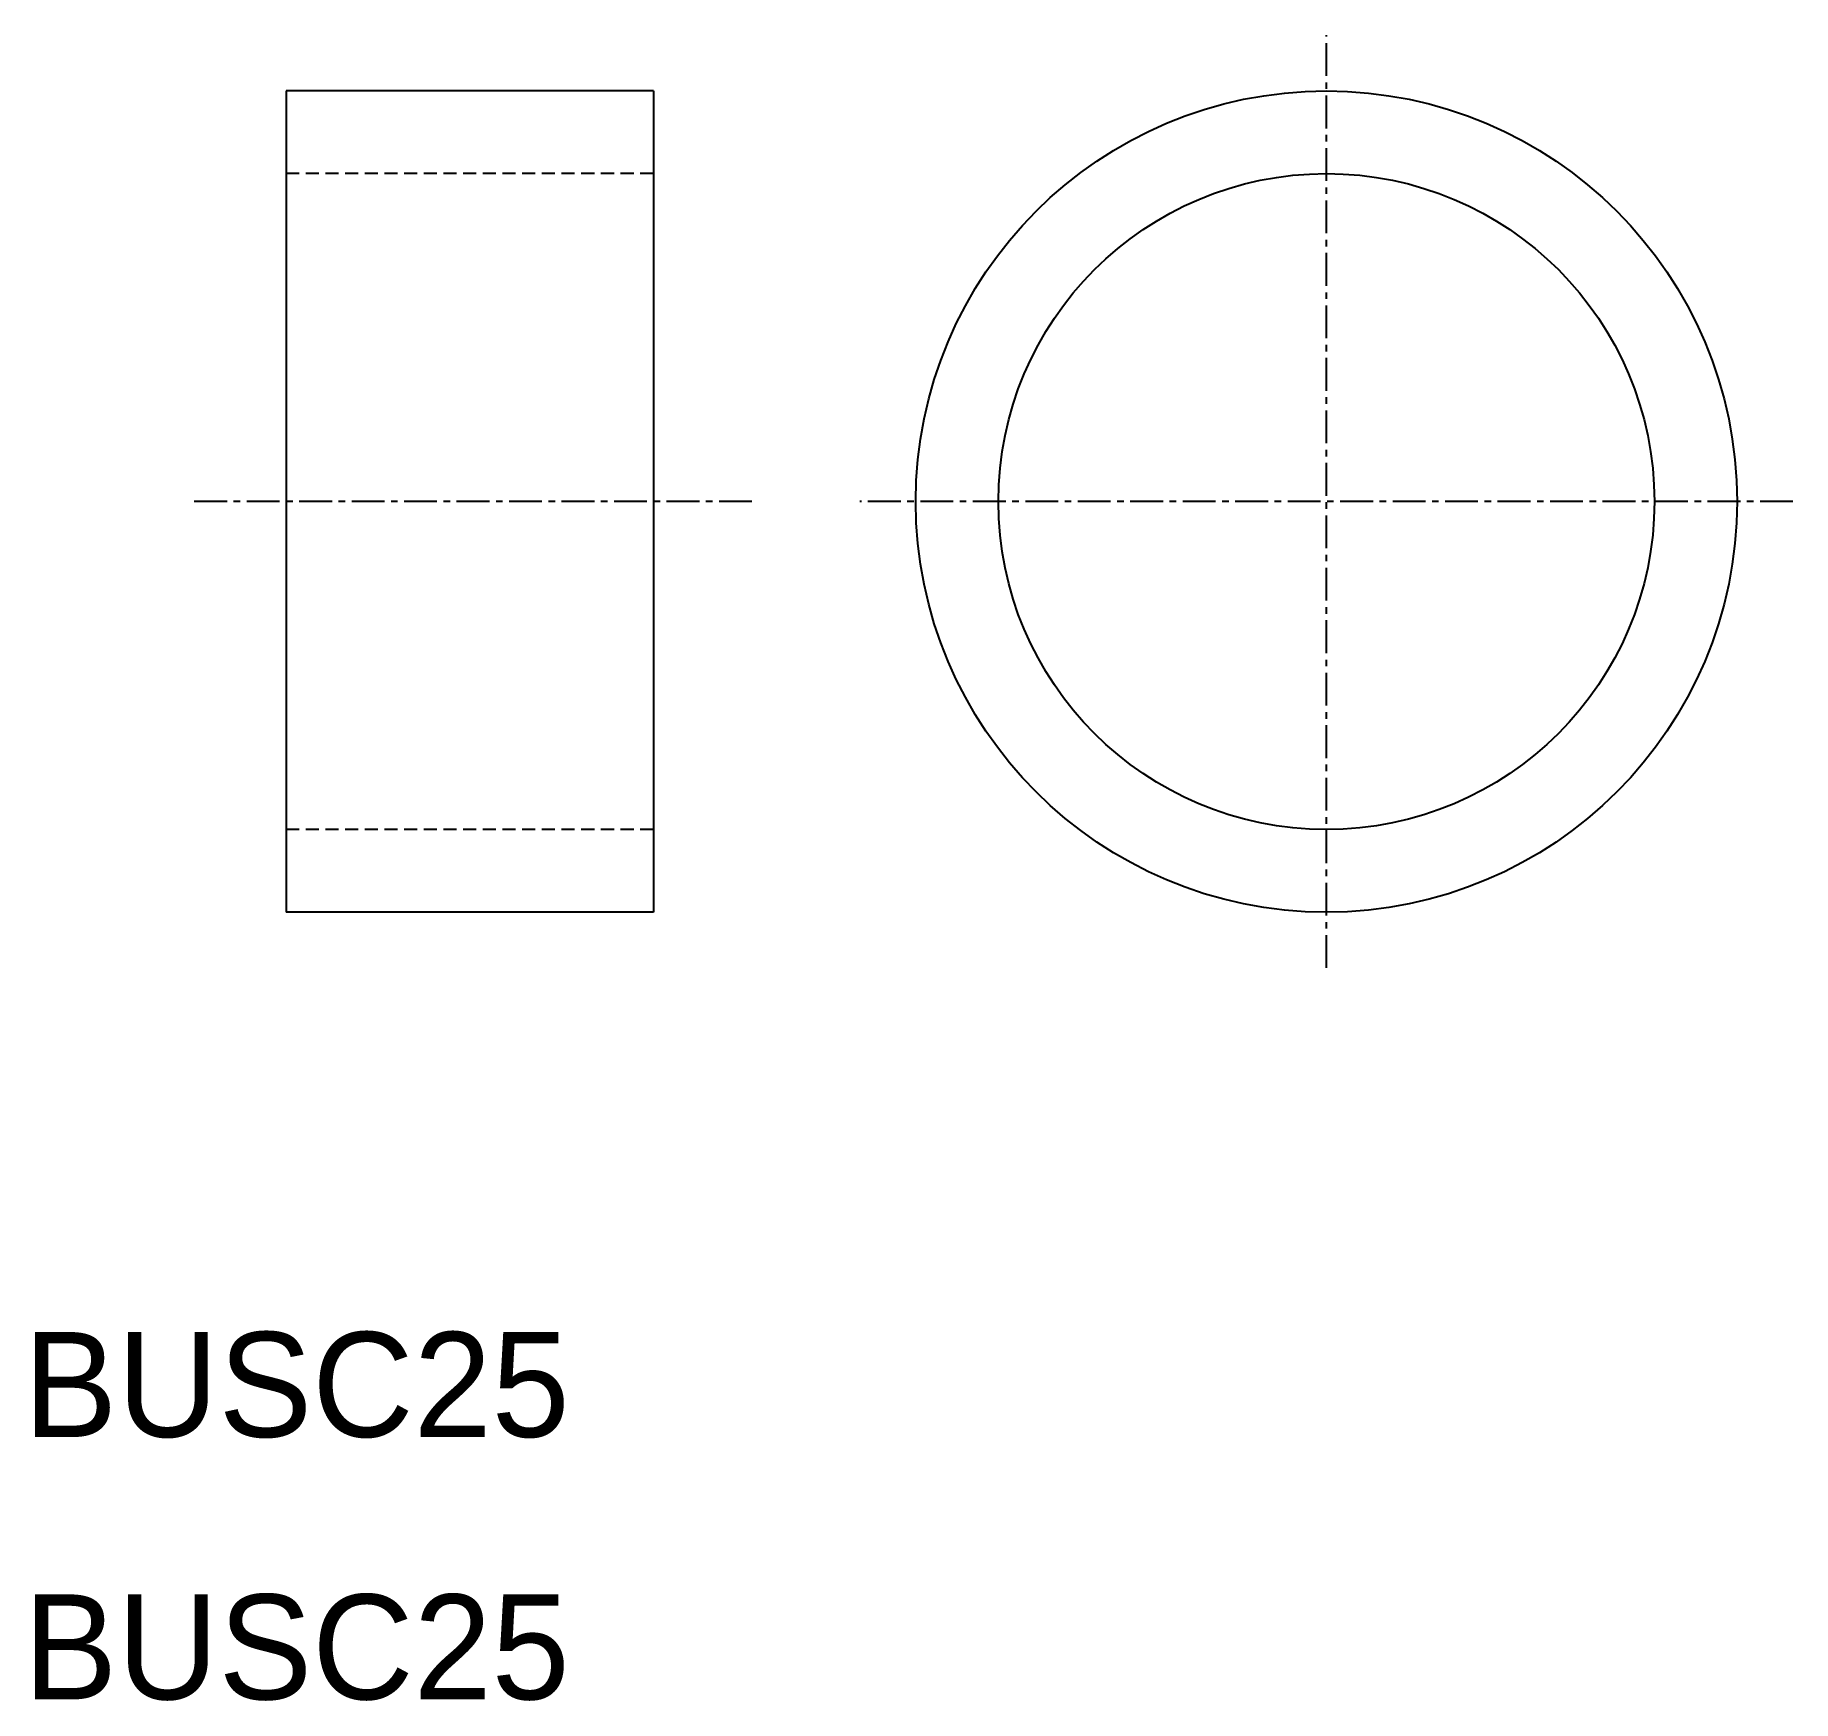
# Model space of a CAD drawing. Extents: x 10.4 to 77.4, y 9.9 to 73.4.
import ezdxf

# ---------------------------------------------------------------- set-up
doc = ezdxf.new("R2010")
doc.units = 0
doc.linetypes.add('CENTER', pattern=[2, 1.25, -0.25, 0.25, -0.25])
doc.linetypes.add('DASHED', pattern=[0.75, 0.5, -0.25])
doc.layers.get('0').update_dxf_attribs({"linetype": 'CONTINUOUS'})
doc.layers.add('CENTER', color=1, linetype='CENTER')

msp = doc.modelspace()

# ---------------------------------------------------------------- linework, layer by layer
at = {"color": 7, "linetype": 'CONTINUOUS'}
for p, q in [((34, 71.3), (20, 71.3)), ((20, 71.3), (20, 40)), ((34, 71.3), (34, 40)), ((34, 40), (20, 40))]:
    msp.add_line(p, q, dxfattribs=at)
at = {"color": 3, "linetype": 'DASHED'}
for p, q in [((34, 68.15), (20, 68.15)), ((34, 43.15), (20, 43.15))]:
    msp.add_line(p, q, dxfattribs=at)
at = {"color": 7, "linetype": 'CONTINUOUS'}
for radius in [15.65, 12.5]:
    msp.add_circle((59.65, 55.65), radius, dxfattribs=at)
at = {"layer": 'CENTER', "color": 1, "linetype": 'CENTER'}
for p, q in [((59.65, 37.874), (59.65, 73.426)), ((37.753, 55.65), (16.478, 55.65)), ((77.426, 55.65), (41.874, 55.65))]:
    msp.add_line(p, q, dxfattribs=at)

# ---------------------------------------------------------------- texts
at = {"color": 7, "linetype": 'CONTINUOUS'}
for p in [(10, 20), (10, 10)]:
    msp.add_text('BUSC25', height=4, dxfattribs=at).set_placement(p)

doc.saveas('drawing.dxf')
